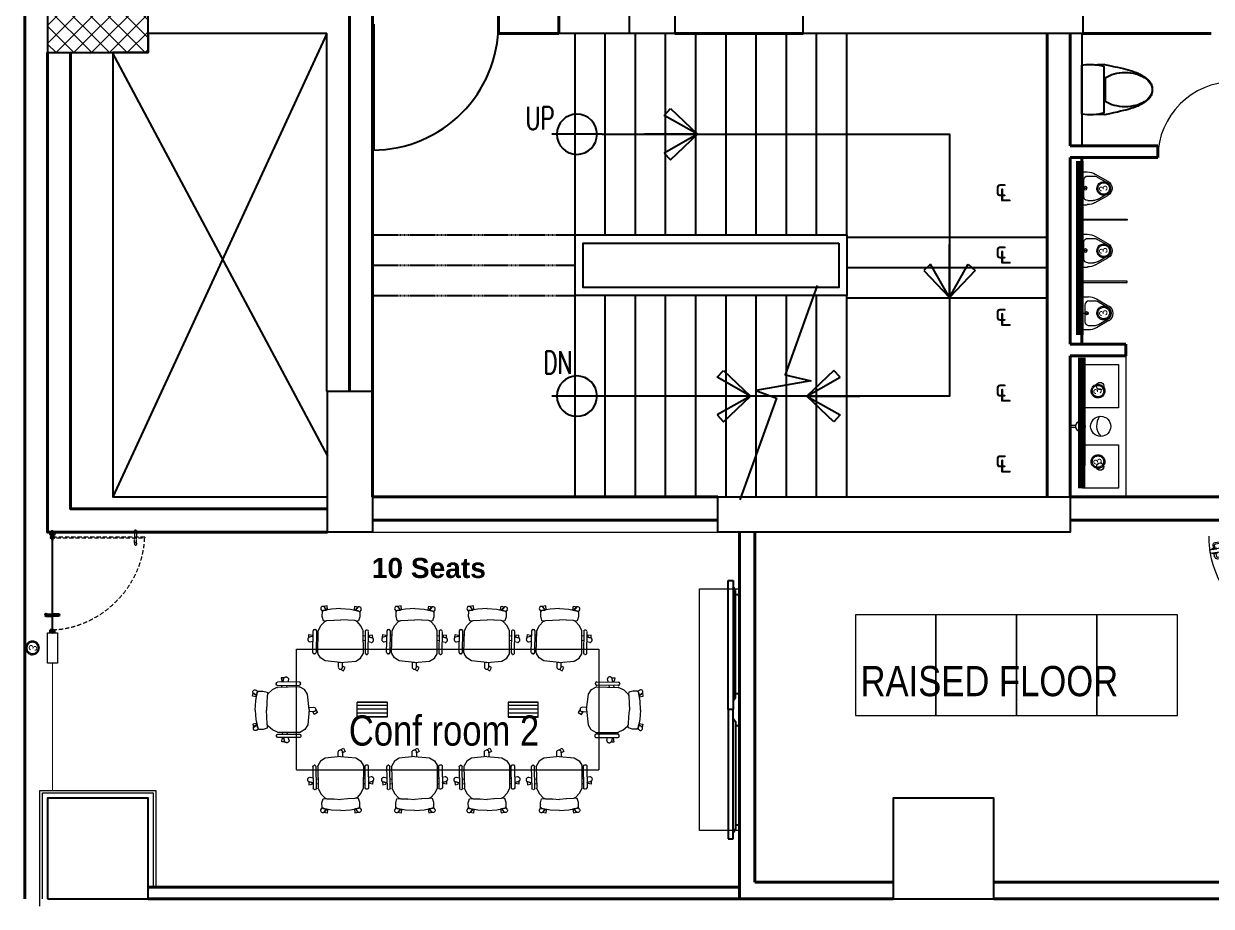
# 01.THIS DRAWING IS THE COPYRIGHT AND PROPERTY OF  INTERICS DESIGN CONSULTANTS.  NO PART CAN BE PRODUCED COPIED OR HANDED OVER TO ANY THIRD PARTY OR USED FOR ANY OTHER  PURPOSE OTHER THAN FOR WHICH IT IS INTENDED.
# Model space of a CAD drawing. Header units: millimetres. Extents: x 363738 to 753707, y -231656 to 1353648.
# Drawn here: x 364039 to 375835, y 1317551 to 1326313 of the extents above; entities that cross this region are included whole.
import ezdxf

# ---------------------------------------------------------------- set-up
doc = ezdxf.new("R2010")
doc.units = ezdxf.units.MM
doc.header["$LTSCALE"] = 35
doc.header["$MEASUREMENT"] = 0
doc.linetypes.add('HIDDEN', pattern=[0.375, 0.25, -0.125])
for name, color, linetype in [('2', 7, 'Continuous'), ('A-COLS', 4, 'Continuous'), ('A-DOOR', 7, 'Continuous'), ('A-FIXT', 1, 'Continuous'), ('A-SHAFT', 1, 'Continuous'), ('A-STRS', 1, 'Continuous'), ('A-STRS-CUTLINE', 7, 'Continuous'), ('A-STRS-RAIL', 57, 'Continuous'), ('A-STRS-UP', 7, 'Continuous'), ('A-WALL-UNDR', 1, 'Continuous'), ('A_Louvers', 16, 'Continuous'), ('AV', 3, 'Continuous'), ('LINE', 4, 'Continuous')]:
    doc.layers.add(name, color=color, linetype=linetype)
for name, color, linetype, lineweight in [('A-STRS-TEXT', 7, 'Continuous', 5), ('A-WALL', 7, 'Continuous', 40), ('COL HATCH', 8, 'Continuous', 13), ('DIM', 221, 'Continuous', 9), ('FINISH - LAMINATE', 143, 'Continuous', 40), ('FINISH - WALLPAPER', 230, 'Continuous', 5), ('FLOORING', 116, 'Continuous', 5), ('FURN NEW PHASE-2', 1, 'Continuous', 5), ('I-CEIL-light', 150, 'Continuous', 0), ('I-Door', 30, 'Continuous', 15), ('I-Furn-Modl', 1, 'Continuous', 5), ('I-Graphics', 62, 'Continuous', 15), ('I-Misc-Patt', 181, 'Continuous', 15), ('I-Part-Glaz', 6, 'Continuous', 20), ('I-Part-Gyps', 5, 'Continuous', 15), ('P-Fixt', 6, 'Continuous', 15), ('SANITARY-FIXTURE', 6, 'Continuous', 18)]:
    doc.layers.add(name, color=color, linetype=linetype, lineweight=lineweight)
doc.layers.add('I-Clng-Dims', color=7, linetype='Continuous', lineweight=15, true_color=0xbd0f15)
doc.styles.add('400', font='simplex.shx', dxfattribs={"width": 0.7, "height": 400})
doc.styles.add('dim-verdana', font='arial.ttf', dxfattribs={"height": 130})
doc.styles.add('Style-Arial', font='arial.ttf')

# ---------------------------------------------------------------- blocks, each defined once
blk = doc.blocks.new('UP')
for p, q in [((0, 269), (0, -231)), ((-249, 0), (249, 0))]:
    blk.add_line(p, q)
blk.add_circle((0, 19), 200)
blk = doc.blocks.new('ARROW')
for p, q in [((195, 187), (259, 255)), ((259, 255), (527, 0)), ((527, 0), (195, 187)), ((527, 0), (0, 0)), ((527, 0), (195, -187)), ((259, -255), (527, 0)), ((195, -187), (259, -255))]:
    blk.add_line(p, q)
blk = doc.blocks.new('DOOR')
for p, q in [((-0.01, 0), (-0.01, 0.9999)), ((0, 0), (0, 1))]:
    blk.add_line(p, q)
blk.add_arc((0, 0), 1, 90, 180)
blk = doc.blocks.new('P-LEV-3$0$P-WCEUR1')
at = {"color": 0, "linetype": 'ByBlock'}
for p, q in [((1, 9.81), (1, -9.81)), ((10.1, 10.05), (5.86, 10.03)), ((10, 9.31), (10, -9.31)), ((10.41, -4.75), (10.41, 4.75))]:
    blk.add_line(p, q, dxfattribs=at)
for points in [[(10, 9.31), (7.74, 9.82), (5.54, 10.06), (3.23, 10.06), (1, 9.81)], [(10.1, -10.05), (12.04, -9.65), (13.74, -9.29), (15.23, -8.97), (16.54, -8.68), (17.68, -8.42), (18.68, -8.18), (19.57, -7.95), (20.36, -7.72), (20.36, -7.72), (21.09, -7.49), (21.75, -7.26), (22.35, -7.03), (22.9, -6.8), (23.4, -6.58), (23.85, -6.37), (24.26, -6.16), (24.64, -5.97), (24.64, -5.97), (24.98, -5.78), (25.3, -5.61), (25.59, -5.44), (25.87, -5.27), (26.13, -5.1), (26.37, -4.93), (26.61, -4.75), (26.85, -4.56), (26.85, -4.56), (27.09, -4.36), (27.33, -4.15), (27.56, -3.92), (27.79, -3.68), (28.01, -3.42), (28.21, -3.16), (28.41, -2.88), (28.58, -2.59), (28.58, -2.59), (28.74, -2.29), (28.88, -1.98), (28.99, -1.66), (29.09, -1.34), (29.16, -1.01), (29.22, -0.67), (29.25, -0.34), (29.26, 0), (29.26, 0), (29.25, 0.34), (29.22, 0.67), (29.16, 1.01), (29.09, 1.34), (28.99, 1.66), (28.88, 1.98), (28.74, 2.29), (28.58, 2.59), (28.58, 2.59), (28.41, 2.88), (28.21, 3.16), (28.01, 3.42), (27.79, 3.68), (27.56, 3.92), (27.33, 4.15), (27.09, 4.36), (26.85, 4.56), (26.85, 4.56), (26.61, 4.75), (26.37, 4.93), (26.13, 5.1), (25.87, 5.27), (25.59, 5.44), (25.3, 5.61), (24.98, 5.78), (24.64, 5.97), (24.64, 5.97), (24.26, 6.16), (23.85, 6.37), (23.4, 6.58), (22.9, 6.8), (22.35, 7.03), (21.75, 7.26), (21.09, 7.49), (20.36, 7.72), (20.36, 7.72), (19.57, 7.95), (18.68, 8.18), (17.68, 8.42), (16.54, 8.68), (15.23, 8.97), (13.74, 9.29), (12.04, 9.65), (10.1, 10.05)], [(10.1, -10.05), (7.33, -9.88)]]:
    blk.add_lwpolyline(points, dxfattribs=at)
for points in [[(29.25, 0, 0.146855), (28.52, 2.44, 0.107148), (26.05, 4.85, 0.076697), (22.68, 6.31, 0.063684), (18.31, 6.87, 0.063684), (13.95, 6.31, 0.076697), (10.58, 4.85, 0.006181), (10.41, 4.75)], [(10.41, -4.75, 0.006181), (10.58, -4.85, 0.076697), (13.95, -6.31, 0.063684), (18.31, -6.87, 0.063684), (22.68, -6.31, 0.076697), (26.05, -4.85, 0.107148), (28.52, -2.44, 0.146855), (29.25, 0)]]:
    blk.add_lwpolyline(points, format="xyb", dxfattribs=at)
for start, end in [(277.7399, 285.822), (260.5377, 277.7399)]:
    blk.add_arc((4.39, 10.5), 20.59, start, end, dxfattribs=at)
blk = doc.blocks.new('D3 - LAM')
h = blk.add_hatch()
h.set_pattern_fill('ANSI31', color=256, scale=100, style=0)
h.set_pattern_definition([(45, (67656.761, 125934.152), (-8.83883, 8.83883), [])])
h.paths.add_polyline_path([(67767, 126417), (67730, 126422), (67657, 125940), (67694, 125934)])
for p, q in [((67620, 125699, 0), (67767, 126664, 0)), ((67657, 125693, 0), (67804, 126658, 0)), ((67692, 126606, 0), (67674, 126487, 0)), ((67691, 126484, 0), (67709, 126604, 0)), ((67750, 126608, 0), (67720, 126612, 0)), ((67723, 126629, 0), (67753, 126624, 0)), ((67748, 126608, 0), (67750, 126625, 0)), ((67767, 126664, 0), (67804, 126658, 0)), ((67802, 126600, 0), (67833, 126595, 0)), ((67835, 126612, 0), (67805, 126616, 0)), ((67805, 126599, 0), (67808, 126616, 0)), ((67691, 126484, 0), (67674, 126487, 0)), ((67823, 126464, 0), (67841, 126584, 0)), ((67857, 126581, 0), (67839, 126462, 0)), ((67767, 126417, 0), (67730, 126422, 0)), ((67823, 126464, 0), (67839, 126462, 0)), ((67694, 125934, 0), (67657, 125940, 0)), ((67590, 125738, 0), (67590, 125638, 0)), ((67620, 125713, 0), (67620, 125675, 0)), ((67620, 125699, 0), (67657, 125693, 0)), ((68640, 125738, 0), (68640, 125638, 0))]:
    blk.add_line(p, q)
at = {"elevation": 0}
for points in [[(67748, 126592), (67755, 126640), (67763, 126639), (67755, 126590)], [(67800, 126584), (67807, 126632), (67800, 126634), (67792, 126585)], [(67590, 125726), (67602, 125726), (67602, 125647), (67590, 125647)], [(68640, 125726), (68628, 125726), (68628, 125647), (68640, 125647)]]:
    blk.add_lwpolyline(points, close=True, dxfattribs=at)
for points in [[(67602, 125738), (67620, 125738), (67620, 125638), (67602, 125638), (67602, 125682), (67612, 125682), (67612, 125694), (67602, 125694), (67602, 125738)], [(68628, 125738), (68610, 125738), (68610, 125638), (68628, 125638), (68628, 125682), (68618, 125682), (68618, 125694), (68628, 125694), (68628, 125738)]]:
    blk.add_lwpolyline(points, dxfattribs=at)
for centre, radius, start, end in [((67637, 125694, 0), 973, 0, 90.3775), ((67719, 126602, 0), 26.7, 81.3349, 171.376), ((67719, 126602, 0), 9.86, 81.376, 171.376), ((67831, 126585, 0), 9.86, 351.376, 81.376), ((67831, 126585, 0), 26.7, 351.376, 81.417)]:
    blk.add_arc(centre, radius, start, end)
blk = doc.blocks.new('DFSDFB')
at = {"color": 3, "elevation": -240}
for points in [[(-372040, -46680), (-372040, -46733)], [(-372020, -46680), (-372020, -46733)]]:
    blk.add_lwpolyline(points, dxfattribs=at)
at = {"color": 3}
blk.add_circle((-372030, -46673, -240), 12.5, dxfattribs=at)
blk = doc.blocks.new('FGBFGB')
at = {"layer": 'DIM'}
blk.add_hatch(color=256, dxfattribs=at).paths.add_polyline_path([(-372035, -46743), (-372025, -46743), (-372025, -46733), (-372035, -46733)])
at = {"color": 3, "elevation": -240}
for points in [[(-372035, -46733), (-372035, -46743)], [(-372025, -46733), (-372025, -46743)]]:
    blk.add_lwpolyline(points, dxfattribs=at)
at = {"layer": 'LINE', "color": 4}
blk.add_blockref('DFSDFB', (0, 0), dxfattribs=at)
at = {"layer": 'LINE', "color": 4, "xscale": -1, "rotation": 180}
blk.add_blockref('DFSDFB', (0, -93476), dxfattribs=at)
blk = doc.blocks.new('A$C13574F4D')
at = {"layer": '2', "color": 6, "linetype": 'Continuous'}
for p, q in [((2, 5), (0, 5)), ((0, 5), (0, 0)), ((1, 1), (1, 4)), ((1, 4), (2, 3)), ((22, 1), (1, 1)), ((3, 6), (2, 5)), ((2, 3), (4, 6)), ((3, 7), (3, 7)), ((3, 7), (3, 6)), ((4, 7), (4, 8)), ((4, 7), (4, 7)), ((22, 1), (44, 1)), ((41, 7), (41, 8)), ((41, 7), (41, 7)), ((43, 3), (41, 6)), ((42, 7), (42, 7)), ((42, 7), (42, 6)), ((42, 6), (43, 5)), ((43, 5), (45, 5)), ((44, 4), (43, 3)), ((44, 1), (44, 4)), ((45, 5), (45, 0)), ((0, 0), (45, 0))]:
    blk.add_line(p, q, dxfattribs=at)
for centre, radius, start, end in [((3, 7), 0.5, 29.9989, 210.0003), ((3, 6), 1, 315.001, 29.9996), ((42, 7), 0.5, 330.0011, 149.9997), ((42, 6), 1, 149.9997, 225)]:
    blk.add_arc(centre, radius, start, end, dxfattribs=at)
blk = doc.blocks.new('dhshfh')
at = {"color": 7, "linetype": 'Continuous'}
for p, q in [((0, -6, 0), (2, -5, 0)), ((0, -6, 0), (2, -7, 0)), ((41, -5, 0), (2, -5, 0)), ((41, -7, 0), (2, -7, 0)), ((5, -7, 0), (4, -5, 0)), ((6, -7, 0), (5, -5, 0)), ((6, -7, 0), (5, -5, 0)), ((7, -7, 0), (6, -5, 0)), ((8, -7, 0), (7, -5, 0)), ((9, -7, 0), (8, -5, 0)), ((10, -7, 0), (9, -5, 0)), ((11, -7, 0), (10, -5, 0)), ((12, -7, 0), (11, -5, 0)), ((13, -7, 0), (12, -5, 0)), ((14, -7, 0), (13, -5, 0)), ((15, -7, 0), (14, -5, 0)), ((16, -7, 0), (15, -5, 0)), ((17, -7, 0), (16, -5, 0)), ((17, -7, 0), (16, -5, 0)), ((18, -7, 0), (17, -5, 0)), ((19, -7, 0), (18, -5, 0)), ((20, -7, 0), (19, -5, 0)), ((21, -7, 0), (20, -5, 0)), ((22, -7, 0), (21, -5, 0)), ((23, -7, 0), (22, -5, 0)), ((24, -7, 0), (23, -5, 0)), ((25, -7, 0), (24, -5, 0)), ((26, -7, 0), (25, -5, 0)), ((27, -7, 0), (26, -5, 0)), ((28, -7, 0), (27, -5, 0)), ((29, -7, 0), (28, -5, 0)), ((30, -7, 0), (29, -5, 0)), ((31, -7, 0), (30, -5, 0)), ((32, -7, 0), (31, -5, 0)), ((33, -7, 0), (32, -5, 0)), ((34, -7, 0), (33, -5, 0)), ((35, -7, 0), (34, -5, 0)), ((36, -7, 0), (35, -5, 0)), ((37, -7, 0), (36, -5, 0)), ((38, -7, 0), (37, -5, 0)), ((39, -7, 0), (38, -5, 0)), ((40, -7, 0), (39, -5, 0)), ((41, -5, 0), (41, -3, 0)), ((42, -3, 0), (41, -3, 0)), ((41, -9, 0), (41, -7, 0)), ((42, -9, 0), (41, -9, 0)), ((43, -8, 0), (43, -4, 0))]:
    blk.add_line(p, q, dxfattribs=at)
for centre, start, end in [((42, -4, 0), 0, 90), ((42, -8, 0), 270, 0)]:
    blk.add_arc(centre, 1, start, end, dxfattribs=at)
blk = doc.blocks.new('A$C4B1B412E')
at = {"layer": 'LINE'}
h = blk.add_hatch(dxfattribs=at)
h.set_pattern_fill('ANSI31', color=25, scale=0.2, angle=-90, style=0)
h.set_pattern_definition([(225, (19616.511, 13176.13184), (-0.449012806, 0.449012806), [])])
h.paths.add_polyline_path([(-437, 327), (-437, 342), (-437, 347), (-449, 347), (-449, 327)])
h = blk.add_hatch(dxfattribs=at)
h.set_pattern_fill('ANSI31', color=25, scale=0.2, angle=-90, style=0)
h.set_pattern_definition([(135, (19616.511, -13530.6771), (-0.449012806, -0.449012806), [])])
h.paths.add_polyline_path([(-437, -681), (-437, -697), (-437, -702), (-449, -702), (-449, -681)])
at = {"color": 8, "linetype": 'HIDDEN', "ltscale": 5}
for p, q in [((-1409, 296, 0), (-424, 296, 0)), ((-424, 286, 0), (-1409, 286, 0)), ((-424, 299, 0), (-471, 299, 0)), ((-471, 299, 0), (-471, 296, 0)), ((-471, 296, 0), (-424, 296, 0)), ((-471, 283, 0), (-471, 286, 0)), ((-471, 286, 0), (-424, 286, 0)), ((-424, 283, 0), (-471, 283, 0)), ((-424, 299, 0), (-424, 283, 0))]:
    blk.add_line(p, q, dxfattribs=at)
at = {"color": 8, "linetype": 'HIDDEN'}
for p, q in [((-1319, 296, 0), (-1319, 286, 0)), ((-1309, 296, 0), (-1309, 286, 0))]:
    blk.add_line(p, q, dxfattribs=at)
at = {"color": 5, "ltscale": 5}
for p, q in [((-452, 311, 0), (-452, 263, 0)), ((-452, 311, 0), (-437, 311, 0)), ((-452, 263, 0), (-449, 263, 0)), ((-449, -671, 0), (-449, 311, 0)), ((-449, 263, 0), (-449, 311, 0)), ((-440, 311, 0), (-440, -671, 0)), ((-440, 263, 0), (-440, 311, 0)), ((-437, 263, 0), (-440, 263, 0)), ((-437, 311, 0), (-437, 263, 0))]:
    blk.add_line(p, q, dxfattribs=at)
at = {"color": 8, "linetype": 'HIDDEN', "ltscale": 5, "elevation": 0}
blk.add_lwpolyline([(-1409, 296), (-1409, 286)], dxfattribs=at)
at = {"color": 8, "linetype": 'HIDDEN', "elevation": 0}
for points in [[(-1324, 348), (-1324, 296)], [(-1324, 233), (-1324, 286)], [(-1304, 348), (-1304, 296)], [(-1304, 233), (-1304, 286)]]:
    blk.add_lwpolyline(points, dxfattribs=at)
at = {"color": 5, "ltscale": 5, "elevation": 0}
blk.add_lwpolyline([(-449, -671), (-440, -671)], dxfattribs=at)
at = {"color": 8, "linetype": 'HIDDEN'}
for centre in [(-1314, 356, 0), (-1314, 225, 0)]:
    blk.add_circle(centre, 12.5, dxfattribs=at)
at = {"color": 252, "linetype": 'HIDDEN', "ltscale": 5, "extrusion": (-3.33482e-11, -6.26733e-09, -1)}
blk.add_ellipse((-510, 227, 0), major_axis=(-668, 668, 0), ratio=0.900623, start_param=3.910619, end_param=5.509863, dxfattribs=at)
at = {"color": 5, "ltscale": 5, "extrusion": (-3.33482e-11, -6.26733e-09, -1)}
blk.add_ellipse((-444, 290, 0), major_axis=(2.8, 2.8, 0), ratio=1, start_param=3.141593, end_param=9.424778, dxfattribs=at)
at = {"color": 8, "linetype": 'HIDDEN', "ltscale": 5, "extrusion": (-6.26733e-09, 3.33482e-11, -1)}
blk.add_ellipse((-444, 290, 0), major_axis=(2.8, -2.8, 0), ratio=1, start_param=3.141593, end_param=9.424778, dxfattribs=at)
at = {"layer": '2', "color": 6, "linetype": 'Continuous'}
for p, q in [((-467, 348, 0), (-454, 348, 0)), ((-467, 330, 0), (-467, 348, 0)), ((-465, 330, 0), (-467, 330, 0)), ((-465, 329, 0), (-467, 329, 0)), ((-467, 329, 0), (-467, 326, 0)), ((-467, 325, 0), (-467, 326, 0)), ((-467, 322, 0), (-467, 325, 0)), ((-465, 322, 0), (-467, 322, 0)), ((-466, 332, 0), (-466, 346, 0)), ((-463, 329, 0), (-466, 332, 0)), ((-465, 347, 0), (-461, 347, 0)), ((-464, 328, 0), (-465, 330, 0)), ((-464, 329, 0), (-465, 329, 0)), ((-465, 327, 0), (-464, 328, 0)), ((-465, 324, 0), (-464, 323, 0)), ((-464, 322, 0), (-465, 322, 0)), ((-464, 327, 0), (-464, 328, 0)), ((-452, 326, 0), (-464, 326, 0)), ((-452, 325, 0), (-464, 325, 0)), ((-463, 327, 0), (-462, 328, 0)), ((-460, 347, 0), (-457, 347, 0)), ((-457, 345, 0), (-457, 346, 0)), ((-455, 327, 0), (-457, 345, 0)), ((-455, 342, 0), (-454, 328, 0)), ((-453, 326, 0), (-455, 326, 0)), ((-454, 348, 0), (-454, 345, 0)), ((-454, 345, 0), (-453, 345, 0)), ((-453, 343, 0), (-454, 343, 0)), ((-451, 329, 0), (-454, 329, 0)), ((-454, 328, 0), (-452, 328, 0)), ((-454, 328, 0), (-453, 328, 0)), ((-454, 323, 0), (-452, 323, 0)), ((-451, 322, 0), (-454, 322, 0)), ((-453, 345, 0), (-452, 343, 0)), ((-452, 328, 0), (-452, 326, 0)), ((-452, 323, 0), (-452, 325, 0)), ((-451, 328, 0), (-451, 329, 0)), ((-451, 326, 0), (-451, 328, 0)), ((-445, 326, 0), (-451, 326, 0)), ((-451, 325, 0), (-451, 322, 0)), ((-438, 325, 0), (-451, 325, 0)), ((-444, 326, 0), (-445, 326, 0)), ((-444, 326, 0), (-444, 326, 0)), ((-424, 326, 0), (-444, 326, 0)), ((-438, 322, 0), (-438, 325, 0)), ((-435, 322, 0), (-438, 322, 0)), ((-437, 343, 0), (-436, 345, 0)), ((-425, 325, 0), (-437, 325, 0)), ((-437, 325, 0), (-437, 323, 0)), ((-437, 323, 0), (-435, 323, 0)), ((-436, 345, 0), (-435, 345, 0)), ((-434, 343, 0), (-436, 343, 0)), ((-435, 345, 0), (-435, 348, 0)), ((-435, 348, 0), (-422, 348, 0)), ((-433, 344, 0), (-433, 345, 0)), ((-432, 346, 0), (-424, 346, 0)), ((-425, 323, 0), (-424, 324, 0)), ((-424, 322, 0), (-425, 322, 0)), ((-423, 322, 0), (-424, 322, 0)), ((-423, 345, 0), (-423, 327, 0)), ((-422, 322, 0), (-423, 322, 0)), ((-422, 348, 0), (-422, 322, 0)), ((-465, -676, 0), (-467, -676, 0)), ((-467, -676, 0), (-467, -679, 0)), ((-467, -679, 0), (-467, -681, 0)), ((-467, -684, 0), (-467, -681, 0)), ((-465, -684, 0), (-467, -684, 0)), ((-465, -684, 0), (-467, -684, 0)), ((-467, -684, 0), (-467, -702, 0)), ((-467, -702, 0), (-454, -702, 0)), ((-463, -683, 0), (-466, -686, 0)), ((-466, -687, 0), (-466, -700, 0)), ((-464, -677, 0), (-465, -676, 0)), ((-465, -679, 0), (-464, -678, 0)), ((-465, -681, 0), (-464, -682, 0)), ((-464, -683, 0), (-465, -684, 0)), ((-464, -683, 0), (-465, -684, 0)), ((-465, -701, 0), (-461, -701, 0)), ((-452, -679, 0), (-464, -679, 0)), ((-452, -681, 0), (-464, -681, 0)), ((-464, -682, 0), (-464, -683, 0)), ((-463, -681, 0), (-462, -683, 0)), ((-460, -701, 0), (-457, -701, 0)), ((-455, -681, 0), (-457, -699, 0)), ((-457, -699, 0), (-457, -700, 0)), ((-453, -681, 0), (-455, -681, 0)), ((-455, -697, 0), (-454, -682, 0)), ((-451, -676, 0), (-454, -676, 0)), ((-454, -677, 0), (-452, -678, 0)), ((-454, -683, 0), (-452, -682, 0)), ((-454, -682, 0), (-453, -682, 0)), ((-451, -684, 0), (-454, -684, 0)), ((-453, -697, 0), (-454, -698, 0)), ((-454, -702, 0), (-454, -700, 0)), ((-454, -700, 0), (-453, -700, 0)), ((-453, -700, 0), (-452, -698, 0)), ((-452, -678, 0), (-452, -679, 0)), ((-452, -682, 0), (-452, -681, 0)), ((-451, -679, 0), (-451, -676, 0)), ((-438, -679, 0), (-451, -679, 0)), ((-445, -681, 0), (-451, -681, 0)), ((-451, -681, 0), (-451, -682, 0)), ((-451, -683, 0), (-451, -684, 0)), ((-444, -680, 0), (-445, -681, 0)), ((-444, -681, 0), (-444, -680, 0)), ((-424, -681, 0), (-444, -681, 0)), ((-435, -676, 0), (-438, -676, 0)), ((-438, -676, 0), (-438, -679, 0)), ((-437, -678, 0), (-435, -677, 0)), ((-437, -679, 0), (-437, -678, 0)), ((-425, -679, 0), (-437, -679, 0)), ((-437, -698, 0), (-436, -700, 0)), ((-434, -698, 0), (-436, -697, 0)), ((-436, -700, 0), (-435, -700, 0)), ((-435, -700, 0), (-435, -702, 0)), ((-435, -702, 0), (-422, -702, 0)), ((-433, -699, 0), (-433, -700, 0)), ((-432, -701, 0), (-424, -701, 0)), ((-424, -676, 0), (-425, -677, 0)), ((-425, -678, 0), (-424, -679, 0)), ((-423, -676, 0), (-424, -676, 0)), ((-422, -676, 0), (-423, -676, 0)), ((-423, -700, 0), (-423, -682, 0)), ((-422, -702, 0), (-422, -676, 0))]:
    blk.add_line(p, q, dxfattribs=at)
for centre, radius, start, end in [((-465, 346, 0), 0.8, 90, 180), ((-465, 332, 0), 0.8, 180, 225), ((-464, 327, 0), 0.4, 150, 270), ((-464, 324, 0), 0.4, 90, 210), ((-465, 328, 0), 0.801, 329.9994, 45.0005), ((-464, 327, 0), 0.6, 150, 330.0002), ((-465, 323, 0), 0.801, 314.9995, 30.0006), ((-463, 328, 0), 0.5, 330, 45), ((-461, 347, 0), 0.3, 180, 0), ((-457, 346, 0), 0.8, 3.8105, 90), ((-454, 342, 0), 0.8, 75, 183.8141), ((-455, 327, 0), 0.5, 183.8144, 270), ((-454, 329, 0), 0.65, 90, 251.0755), ((-454, 322, 0), 0.65, 108.9245, 270), ((-452, 343, 0), 0.5, 254.9999, 30.0001), ((-453, 327, 0), 0.6, 270.0001, 90), ((-451, 328, 0), 0.3, 270, 90), ((-436, 343, 0), 0.5, 149.9999, 285), ((-435, 322, 0), 0.65, 270, 71.0754), ((-434, 344, 0), 0.8, 285, 0), ((-432, 345, 0), 0.8, 90, 179.9999), ((-425, 324, 0), 0.4, 330.0001, 90), ((-424, 323, 0), 0.8, 150, 225.0002), ((-424, 345, 0), 0.8, 0.0001, 90), ((-424, 327, 0), 0.8, 270, 0), ((-465, -687, 0), 0.8, 135, 180), ((-465, -700, 0), 0.8, 180, 270), ((-464, -679, 0), 0.4, 150, 270), ((-464, -681, 0), 0.4, 90, 210), ((-465, -678, 0), 0.801, 329.9994, 45.0005), ((-464, -682, 0), 0.6, 29.9998, 210), ((-465, -683, 0), 0.801, 314.9995, 30.0006), ((-463, -683, 0), 0.5, 315, 30), ((-461, -701, 0), 0.3, 0, 180), ((-457, -700, 0), 0.8, 270, 356.1895), ((-455, -681, 0), 0.5, 90, 176.1856), ((-454, -697, 0), 0.8, 176.1859, 285), ((-454, -677, 0), 0.65, 90, 251.0755), ((-454, -683, 0), 0.65, 108.9245, 270), ((-453, -681, 0), 0.6, 270, 89.9999), ((-452, -698, 0), 0.5, 329.9999, 105.0001), ((-451, -682, 0), 0.3, 270, 90), ((-436, -698, 0), 0.5, 75, 210.0001), ((-435, -677, 0), 0.65, 288.9246, 90), ((-434, -699, 0), 0.8, 0, 75), ((-432, -700, 0), 0.8, 180.0001, 270), ((-424, -678, 0), 0.8, 134.9998, 210), ((-425, -679, 0), 0.4, 270, 29.9999), ((-424, -682, 0), 0.8, 0, 90), ((-424, -700, 0), 0.8, 270, 359.9999)]:
    blk.add_arc(centre, radius, start, end, dxfattribs=at)
at = {"layer": 'I-Part-Gyps', "lineweight": 15}
for p, q in [((-394, 348, 0), (-494, 348, 0)), ((-394, -702, 0), (-494, -702, 0)), ((-394, -702, 0), (-494, -702, 0))]:
    blk.add_line(p, q, dxfattribs=at)
at = {"layer": 'LINE', "color": 25, "elevation": 0}
for points in [[(-449, 327), (-449, 347), (-437, 347), (-437, 342), (-437, 342), (-437, 327)], [(-449, -681), (-449, -702), (-437, -702), (-437, -697), (-437, -697), (-437, -681)]]:
    blk.add_lwpolyline(points, close=True, dxfattribs=at)
at = {"layer": 'LINE', "color": 4, "extrusion": (0, 0, -1), "zscale": -1}
blk.add_blockref('A$C13574F4D', (422, 317, 0), dxfattribs=at)
at = {"layer": 'LINE', "color": 4, "rotation": 270}
blk.add_blockref('dhshfh', (-438, 366, 0), dxfattribs=at)
at = {"layer": 'LINE', "color": 4, "extrusion": (0, 0, -1), "zscale": -1, "rotation": 270}
blk.add_blockref('FGBFGB', (47182, -372548, -240), dxfattribs=at)
at = {"layer": 'LINE', "color": 4, "extrusion": (0, 0, -1), "xscale": -1, "zscale": -1, "rotation": 180}
blk.add_blockref('A$C13574F4D', (422, -671, 0), dxfattribs=at)
blk = doc.blocks.new('55')
for p, q in [((23853161, -597323), (23854443, -597323)), ((23853161, -597373), (23853161, -597323)), ((23853260, -597298), (23853224, -597323)), ((23854325, -597298), (23853260, -597298)), ((23853300, -597298), (23853300, -597258)), ((23853300, -597258), (23854285, -597258)), ((23854285, -597301), (23854285, -597258)), ((23854353, -597323), (23854325, -597298)), ((23854443, -597323), (23854443, -597373)), ((23854443, -597373), (23853161, -597373))]:
    blk.add_line(p, q)
blk = doc.blocks.new('chair')
for p, q in [((-13427, 72327), (-13423, 72333)), ((-13248, 72185), (-13423, 72309)), ((-13404, 72336), (-13229, 72211)), ((-13697, 72203), (-13728, 72188)), ((-13629, 72182), (-13666, 72209)), ((-13643, 72166), (-13543, 72281)), ((-13543, 72281), (-13492, 72303)), ((-13492, 72303), (-13441, 72299)), ((-13434, 72297), (-13259, 72170)), ((-13325, 72239), (-13332, 72223)), ((-13303, 72298), (-13313, 72271)), ((-13291, 72193), (-13285, 72211)), ((-13273, 72243), (-13260, 72278)), ((-13270, 72249), (-13257, 72284)), ((-13258, 72244), (-13270, 72249)), ((-13235, 72267), (-13258, 72244)), ((-13257, 72284), (-13235, 72267)), ((-13226, 72193), (-13230, 72188)), ((-13728, 72188), (-13711, 72155)), ((-13643, 72166), (-13717, 72033)), ((-13711, 72155), (-13684, 72169)), ((-13691, 72175), (-13654, 72148)), ((-13684, 72169), (-13691, 72175)), ((-13643, 72166), (-13629, 72182)), ((-13255, 72166), (-13228, 72118)), ((-13228, 72118), (-13217, 72063)), ((-13717, 72033), (-13720, 71978)), ((-13720, 71978), (-13699, 71931)), ((-13259, 71981), (-13295, 71922)), ((-13221, 72041), (-13259, 71981)), ((-13221, 72041), (-13259, 71980)), ((-13217, 72063), (-13221, 72041)), ((-13213, 72058), (-13221, 72041)), ((-13200, 72071), (-13213, 72058)), ((-13160, 72058), (-13200, 72071)), ((-13124, 72031), (-13160, 72058)), ((-13155, 71938), (-13120, 72017)), ((-13131, 71985), (-13137, 71974)), ((-13137, 71974), (-13105, 71957)), ((-13120, 72017), (-13134, 71985)), ((-13134, 71985), (-13100, 71985)), ((-13090, 71988), (-13131, 71985)), ((-13120, 72017), (-13124, 72031)), ((-13123, 72027), (-13120, 72017)), ((-13098, 72027), (-13123, 72027)), ((-13105, 71957), (-13090, 71988)), ((-13721, 71908), (-13725, 71902)), ((-13721, 71884), (-13545, 71761)), ((-13526, 71788), (-13703, 71911)), ((-13695, 71926), (-13516, 71804)), ((-13604, 71842), (-13590, 71854)), ((-13381, 71812), (-13337, 71869)), ((-13381, 71812), (-13338, 71868)), ((-13338, 71868), (-13295, 71922)), ((-13204, 71859), (-13263, 71785)), ((-13204, 71859), (-13155, 71938)), ((-13651, 71801), (-13629, 71820)), ((-13594, 71787), (-13622, 71763)), ((-13622, 71763), (-13599, 71748)), ((-13589, 71792), (-13617, 71768)), ((-13599, 71748), (-13585, 71777)), ((-13585, 71777), (-13594, 71787)), ((-13549, 71826), (-13563, 71814)), ((-13526, 71765), (-13522, 71770)), ((-13511, 71802), (-13457, 71793)), ((-13457, 71793), (-13401, 71800)), ((-13403, 71782), (-13395, 71798)), ((-13377, 71749), (-13403, 71782)), ((-13401, 71800), (-13381, 71812)), ((-13395, 71798), (-13381, 71812)), ((-13340, 71724), (-13377, 71749)), ((-13325, 71725), (-13340, 71724)), ((-13335, 71724), (-13325, 71725)), ((-13327, 71701), (-13335, 71724)), ((-13263, 71785), (-13325, 71725)), ((-13325, 71725), (-13299, 71750)), ((-13299, 71750), (-13287, 71717)), ((-13298, 71747), (-13290, 71756)), ((-13287, 71707), (-13298, 71747)), ((-13290, 71756), (-13263, 71731)), ((-13263, 71731), (-13287, 71707))]:
    blk.add_line(p, q)
for centre, major_axis, start_param, end_param in [((-13416, 72320), (7.5, 10.6), 1.565209, 3.136006), ((-13412, 72325), (7.5, 10.6), -0.005587, 1.565209), ((-13679, 72192), (21, 3.5), 0.780033, 3.919296), ((-13679, 72192), (12.3, 17.5), 1.644168, 3.126312), ((-13442, 72286), (7.5, 10.6), -0.012921, 0.531899), ((-13288, 72289), (10.1, 14.3), 1.201743, 1.645459), ((-13285, 72286), (12.4, 17.7), 0.815486, 1.200775), ((-13284, 72281), (15.2, 21.7), 0.481395, 0.818479), ((-13285, 72279), (23.7, -16.6), 1.738929, 2.05604), ((-13284, 72280), (15.8, 22.5), -0.156165, 0.172017), ((-13281, 72283), (13.3, 18.9), -0.52179, -0.152727), ((-13277, 72285), (10.6, 15.1), -0.949213, -0.52118), ((-13274, 72285), (9.3, 13.2), -1.422625, -0.95479), ((-13236, 72201), (7.5, 10.6), 4.706802, 6.277598), ((-13267, 72160), (7.5, 10.6), -0.44913, -0.012921), ((-13240, 72195), (7.5, 10.6), 3.136006, 4.706802), ((-13101, 72006), (14.2, 16), 3.920326, 6.880528), ((-13714, 71895), (7.5, 10.6), 1.576387, 3.147184), ((-13710, 71900), (7.5, 10.6), 0.005591, 1.576387), ((-13687, 71936), (7.5, 10.6), 2.609698, 3.154518), ((-13638, 71790), (10.1, 14.3), 1.496138, 1.939853), ((-13634, 71789), (12.4, 17.7), 1.940821, 2.326111), ((-13629, 71790), (15.2, 21.7), 2.323118, 2.660202), ((-13627, 71791), (16.6, 23.7), 2.656353, 2.973464), ((-13628, 71790), (15.8, 22.5), 2.96958, 3.297761), ((-13629, 71786), (13.3, 18.9), 3.294324, 3.663387), ((-13630, 71781), (10.6, 15.1), 3.662777, 4.090809), ((-13629, 71779), (9.3, 13.2), 4.096387, 4.564221), ((-13537, 71772), (7.5, 10.6), 3.147184, 4.71798), ((-13533, 71778), (7.5, 10.6), -1.565205, 0.005591), ((-13509, 71814), (10.6, -7.5), 4.725314, 5.161523), ((-13308, 71711), (12.3, 17.5), 2.659528, 5.61973)]:
    blk.add_ellipse(centre, major_axis=major_axis, ratio=1, start_param=start_param, end_param=end_param)
blk = doc.blocks.new('A$C76450F47')
at = {"layer": 'FURN NEW PHASE-2', "ltscale": 2}
h = blk.add_hatch(dxfattribs=at)
h.set_pattern_fill('ANSI31', scale=300, angle=315, style=0)
h.set_pattern_definition([(180, (-36291.134, 30710.446), (-3e-15, 37.5), [])])
h.paths.add_polyline_path([(1037, 1103), (1037, 953), (1337, 953), (1337, 1103)])
h = blk.add_hatch(dxfattribs=at)
h.set_pattern_fill('ANSI31', scale=300, angle=315, style=0)
h.set_pattern_definition([(360, (40165.46, 30710.446), (1e-14, 37.5), [])])
h.paths.add_polyline_path([(2837, 1103), (2837, 953), (2537, 953), (2537, 1103)])
at = {"layer": 'FURN NEW PHASE-2'}
for p, q in [((437, 1628, 0), (3437, 1628, 0)), ((437, 428, 0), (437, 1628, 0)), ((3437, 1628, 0), (3437, 428, 0)), ((1037, 953, 0), (1037, 1103, 0)), ((1037, 1103, 0), (1337, 1103, 0)), ((1337, 1103, 0), (1337, 953, 0)), ((2837, 1103, 0), (2537, 1103, 0)), ((2537, 1103, 0), (2537, 953, 0)), ((2837, 953, 0), (2837, 1103, 0)), ((437, 428, 0), (3437, 428, 0))]:
    blk.add_line(p, q, dxfattribs=at)
at = {"layer": 'FURN NEW PHASE-2', "ltscale": 2}
for p, q in [((1337, 1103, 0), (1037, 1103, 0)), ((2537, 1103, 0), (2837, 1103, 0)), ((1337, 953, 0), (1037, 953, 0)), ((2537, 953, 0), (2837, 953, 0))]:
    blk.add_line(p, q, dxfattribs=at)
at = {"layer": 'I-Furn-Modl'}
for p, rotation in [((52644, 53588, 0), 124.4720193376105), ((53378, 53588, 0), 124.4720193376105), ((54097, 53588, 0), 124.4720193376105), ((54815, 53588, 0), 124.4720193376105), ((55411, -50744, 0), 34.47201933626914)]:
    blk.add_blockref('chair', p, dxfattribs=dict(at, rotation=rotation))
at = {"layer": 'I-Furn-Modl', "xscale": -1}
for p, rotation in [((-51532, -50744, 0), 325.5279806637309), ((52644, -51532, 0), 55.52798066238952), ((53378, -51532, 0), 55.52798066238952), ((54097, -51532, 0), 55.52798066238952), ((54815, -51532, 0), 55.52798066238952)]:
    blk.add_blockref('chair', p, dxfattribs=dict(at, rotation=rotation))
blk = doc.blocks.new('3W-LED')
at = {"extrusion": (-6.11991e-06, -1.09788e-16, 1)}
blk.add_ellipse((0, 0, -5), major_axis=(21.2, 21.3, 0), ratio=1, start_param=3.139521, end_param=9.422706, dxfattribs=at)
blk.add_open_spline([(-17.7, -17.7, -5), (-16.6, -18.7, -5), (-15.5, -19.7, -5), (-12.3, -21.9, -5), (-10, -23, -5), (-5.4, -24.5, -5), (-2.9, -25, -5), (2, -25, -5), (4.5, -24.7, -5), (9.3, -23.3, -5), (11.5, -22.3, -5), (15.7, -19.6, -5), (17.6, -18, -5), (20.7, -14.2, -5), (22, -12.1, -5), (24, -7.5, -5), (24.6, -5.1, -5), (25.1, -0.2, -5), (25, 2.3, -5), (24.1, 7.1, -5), (23.3, 9.5, -5), (21, 13.9, -5), (19.5, 15.9, -5), (16, 19.4, -5), (14, 20.9, -5), (9.6, 23.2, -5), (7.3, 24, -5), (2.4, 25, -5), (0, 25.1, -5), (-5, 24.6, -5), (-7.4, 24, -5), (-11.9, 22.1, -5), (-14.1, 20.8, -5), (-17.9, 17.7, -5), (-19.5, 15.8, -5), (-22.2, 11.7, -5), (-23.3, 9.4, -5), (-24.7, 4.7, -5), (-25, 2.2, -5), (-25, -2.7, -5), (-24.6, -5.2, -5), (-23.1, -9.9, -5), (-22, -12.1, -5), (-19.7, -15.4, -5), (-18.8, -16.6, -5), (-17.7, -17.7, -5)], degree=3, knots=[3.139521, 3.139521, 3.139521, 3.139521, 3.315557, 3.315557, 3.611807, 3.611807, 3.908056, 3.908056, 4.204306, 4.204306, 4.500555, 4.500555, 4.796805, 4.796805, 5.093054, 5.093054, 5.389304, 5.389304, 5.685554, 5.685554, 5.981803, 5.981803, 6.278053, 6.278053, 6.574302, 6.574302, 6.870552, 6.870552, 7.166801, 7.166801, 7.463051, 7.463051, 7.7593, 7.7593, 8.05555, 8.05555, 8.351799, 8.351799, 8.648049, 8.648049, 8.944298, 8.944298, 9.240548, 9.240548, 9.422706, 9.422706, 9.422706, 9.422706])
at = {"ltscale": 10, "insert": (-13.1, 20, -5.2), "char_height": 36, "width": 21797.759, "attachment_point": 1}
blk.add_mtext('3', dxfattribs=at)
blk = doc.blocks.new('SD')
at = {"layer": 'I-Graphics', "elevation": 0}
blk.add_lwpolyline([(23809118, -485642), (23809118, -485617), (23809068, -485617), (23809068, -485642)], close=True, dxfattribs=at)
at = {"layer": 'I-Graphics'}
blk.add_circle((23809168, -485629), 50, dxfattribs=at)
blk = doc.blocks.new('A$C57E23FEF')
at = {"layer": 'P-Fixt'}
for p, q in [((166, 304), (41, 233)), ((146, 274), (49, 219)), ((240, 284), (186, 284)), ((293, 325), (246, 325)), ((280, 81), (280, 244)), ((305, 313), (305, 12)), ((305, 163), (248, 163)), ((166, 21), (41, 92)), ((146, 51), (49, 106)), ((240, 41), (186, 41)), ((293, 0), (246, 0))]:
    blk.add_line(p, q, dxfattribs=at)
blk.add_circle((264, 163), 16.2, dxfattribs=at)
for centre, radius, start, end in [((186, 203), 81.2, 90, 119.5519), ((246, 163), 162, 90, 119.5519), ((240, 244), 40.6, 0, 90), ((293, 313), 12.2, 0, 90), ((81, 163), 81.2, 119.5519, 240.4481), ((81, 163), 65, 119.5519, 240.4481), ((186, 122), 81.2, 240.4481, 270), ((246, 163), 162, 240.4481, 270), ((240, 81), 40.6, 270, 0), ((293, 12), 12.2, 270, 0)]:
    blk.add_arc(centre, radius, start, end, dxfattribs=at)

msp = doc.modelspace()

# ---------------------------------------------------------------- hatches: boundary and pattern name
at = {"layer": 'COL HATCH'}
h = msp.add_hatch(dxfattribs=at)
h.set_pattern_fill('ANSI37', color=256, scale=1000, style=0)
h.set_pattern_definition([(45, (355874.95, 1326026.37), (-88.3883, 88.3883), []), (135, (355874.95, 1326026.37), (-88.3883, -88.3883), [])])
h.paths.add_polyline_path([(364275, 1326026), (365275, 1326026), (365275, 1327026), (364275, 1327026)])

# ---------------------------------------------------------------- linework, layer by layer
at = {"layer": 'A-COLS', "elevation": 0}
for points in [[(370505, 1329016), (370505, 1326216), (370055, 1326216), (370055, 1329016)], [(371780, 1326566), (374560, 1326566), (374560, 1326216), (371780, 1326216)], [(367505, 1322666), (367505, 1321266), (367055, 1321266), (367055, 1322666)], [(370935, 1321616), (374435, 1321616), (374435, 1321266), (370935, 1321266)]]:
    msp.add_lwpolyline(points, close=True, dxfattribs=at)
at = {"layer": 'A-COLS', "ltscale": 2.5, "elevation": 0}
for points in [[(364275, 1326026), (365275, 1326026), (365275, 1327026), (364275, 1327026)], [(364275, 1317626), (365275, 1317626), (365275, 1318626), (364275, 1318626)], [(364275, 1317626), (365275, 1317626), (365275, 1318626), (364275, 1318626)], [(372675, 1317626), (373675, 1317626), (373675, 1318626), (372675, 1318626)], [(372675, 1317626), (373675, 1317626), (373675, 1318626), (372675, 1318626)]]:
    msp.add_lwpolyline(points, close=True, dxfattribs=at)
at = {"layer": 'A-SHAFT'}
for p, q in [((367050, 1326216), (364925, 1321616)), ((364919, 1326026, 0), (367055, 1322021)), ((367055, 1321616), (367055, 1321616))]:
    msp.add_line(p, q, dxfattribs=at)
msp.add_lwpolyline([(367050, 1326216), (365275, 1326216), (365275, 1326026), (364925, 1326026), (364925, 1321616), (367055, 1321616), (367055, 1322666), (367050, 1322666)], close=True, dxfattribs=at)
at = {"layer": 'A-STRS'}
for p, q in [((369515, 1324216), (369515, 1326216)), ((369815, 1324216), (369815, 1326216)), ((370115, 1324216), (370115, 1326216)), ((370415, 1324216), (370415, 1326216)), ((370715, 1324216), (370715, 1326216)), ((371015, 1324216), (371015, 1326216)), ((371315, 1324216), (371315, 1326216)), ((371615, 1324216), (371615, 1326216)), ((371915, 1324216), (371915, 1326216)), ((372215, 1324216), (372215, 1326216)), ((372215, 1324193), (374215, 1324193)), ((372215, 1323893), (374215, 1323893)), ((369515, 1321616), (369515, 1323616)), ((369815, 1321616), (369815, 1323616)), ((370115, 1321616), (370115, 1323616)), ((370415, 1321616), (370415, 1323616)), ((370715, 1321616), (370715, 1323616)), ((371015, 1321616), (371015, 1323616)), ((371315, 1321616), (371315, 1323616)), ((371615, 1321616), (371615, 1323616)), ((371915, 1321616), (371915, 1323616)), ((372215, 1321616), (372215, 1323616)), ((372215, 1323593), (374215, 1323593))]:
    msp.add_line(p, q, dxfattribs=at)
at = {"layer": 'A-STRS', "linetype": 'HIDDEN'}
for p, q in [((367515, 1324216), (369515, 1324216)), ((367515, 1323916), (369515, 1323916)), ((367515, 1323616), (369515, 1323616))]:
    msp.add_line(p, q, dxfattribs=at)
at = {"layer": 'A-STRS-CUTLINE', "elevation": 0}
msp.add_lwpolyline([(371922, 1323715), (371601, 1322827), (371857, 1322767), (371312, 1322672), (371518, 1322597), (371152, 1321586)], dxfattribs=at)
at = {"layer": 'A-STRS-RAIL', "elevation": 0}
for points in [[(372215, 1324216), (372215, 1323616), (369515, 1323616), (369515, 1324216)], [(372135, 1324136), (372135, 1323696), (369595, 1323696), (369595, 1324136)]]:
    msp.add_lwpolyline(points, close=True, dxfattribs=at)
at = {"layer": 'A-STRS-UP'}
msp.add_line((371934, 1322616), (369515, 1322616), dxfattribs=at)
at = {"layer": 'A-STRS-UP', "elevation": 0}
msp.add_lwpolyline([(369784, 1325216), (373234, 1325216), (373234, 1322616), (371934, 1322616)], dxfattribs=at)
at = {"layer": 'A-WALL'}
for p, q in [((364050, 1353295, 0), (364050, 1317626, 0)), ((367275, 1329426), (367275, 1322666)), ((367275, 1322666), (367275, 1329426)), ((367505, 1322666), (367505, 1329016)), ((367505, 1321616), (367505, 1329016)), ((367505, 1322666), (367505, 1329016)), ((368755, 1326446), (368755, 1326216)), ((368755, 1326216), (369355, 1326216)), ((370505, 1326216), (371780, 1326216)), ((374205, 1321616), (374205, 1326216)), ((374435, 1325101), (374435, 1326216)), ((374435, 1326216), (374435, 1325101)), ((375835, 1326216), (374560, 1326216)), ((375305, 1325101), (374435, 1325101)), ((375305, 1325101, 0), (375305, 1324986, 0)), ((374435, 1324986), (374435, 1323131)), ((375305, 1324986), (374435, 1324986)), ((374550, 1324986), (374550, 1323131)), ((374435, 1323131, 0), (374985, 1323131, 0)), ((374435, 1323016), (374435, 1321616)), ((374435, 1323016, 0), (374985, 1323016, 0)), ((374985, 1323131, 0), (374985, 1323016, 0)), ((367505, 1321616), (370935, 1321616)), ((374435, 1321616), (377010, 1321616)), ((367505, 1321386), (370935, 1321386)), ((374435, 1321386), (376710, 1321386)), ((371150, 1321266, 0), (371150, 1317626, 0)), ((371300, 1321266, 0), (371300, 1317791, 0)), ((365275, 1317741, 0), (371150, 1317741, 0)), ((371300, 1317791, 0), (372675, 1317791, 0)), ((373675, 1317791, 0), (376710, 1317791, 0)), ((365275, 1317626, 0), (371150, 1317626, 0)), ((371150, 1317626, 0), (372675, 1317626, 0)), ((373675, 1317626, 0), (376860, 1317626, 0))]:
    msp.add_line(p, q, dxfattribs=at)
at = {"layer": 'A-WALL', "ltscale": 0.25}
msp.add_line((369355, 1326216), (369355, 1326446), dxfattribs=at)
at = {"layer": 'A-WALL', "elevation": 0}
for points in [[(367055, 1321266), (364275, 1321266), (364275, 1326026)], [(367055, 1321496), (364505, 1321496), (364505, 1326026)]]:
    msp.add_lwpolyline(points, dxfattribs=at)
at = {"layer": 'A-WALL-UNDR'}
msp.add_line((374550, 1326216), (374550, 1325101), dxfattribs=at)
at = {"layer": 'A_Louvers'}
msp.add_line((370055, 1326216), (369355, 1326216), dxfattribs=at)
at = {"layer": 'FINISH - LAMINATE', "color": 131, "ltscale": 4, "true_color": 0x66ffff, "const_width": 75}
for points in [[(374529, 1324949), (374529, 1323224)], [(374550, 1322999), (374548, 1321701)]]:
    msp.add_lwpolyline(points, dxfattribs=at)
at = {"layer": 'I-Furn-Modl', "elevation": 0}
msp.add_lwpolyline([(371150, 1320704), (371150, 1318304), (370750, 1318304), (370750, 1320704)], close=True, dxfattribs=at)
at = {"layer": 'I-Misc-Patt', "elevation": 0}
for points in [[(372300, 1320446), (372300, 1319446), (373100, 1319446), (373100, 1320446)], [(373100, 1320446), (373100, 1319446), (373900, 1319446), (373900, 1320446)], [(373900, 1320446), (373900, 1319446), (374700, 1319446), (374700, 1320446)], [(374700, 1320446), (374700, 1319446), (375500, 1319446), (375500, 1320446)]]:
    msp.add_lwpolyline(points, close=True, dxfattribs=at)
at = {"layer": 'I-Part-Glaz', "const_width": 12, "elevation": 0}
msp.add_lwpolyline([(364325, 1319966), (364325, 1318701)], dxfattribs=at)
at = {"layer": 'I-Part-Gyps'}
msp.add_line((367505, 1321266, 0), (370935, 1321266, 0), dxfattribs=at)
at = {"layer": 'I-Part-Gyps', "elevation": 0}
for points in [[(364275, 1320266), (364375, 1320266), (364375, 1319966), (364275, 1319966)], [(364275, 1318626), (365275, 1318626), (365275, 1317626), (364275, 1317626)]]:
    msp.add_lwpolyline(points, close=True, dxfattribs=at)
for points in [[(364200, 1317551), (364200, 1317551), (364200, 1318701), (365350, 1318701), (365350, 1317741)], [(364225, 1317626), (364225, 1318676), (365325, 1318676), (365325, 1317741)]]:
    msp.add_lwpolyline(points, dxfattribs=at)
at = {"layer": 'P-Fixt'}
for points in [[(375000, 1324362), (374550, 1324362), (374550, 1324374), (375000, 1324374)], [(375000, 1323756), (374550, 1323756), (374550, 1323744), (375000, 1323744)]]:
    msp.add_lwpolyline(points, close=True, dxfattribs=at)
at = {"layer": 'SANITARY-FIXTURE'}
msp.add_line((374985, 1323016, 0), (374985, 1321616, 0), dxfattribs=at)
at = {"layer": 'SANITARY-FIXTURE', "elevation": 0}
for points in [[(374912, 1322931), (374912, 1322501), (374557, 1322501), (374557, 1322931)], [(374912, 1322131), (374912, 1321701), (374557, 1321701), (374557, 1322131)]]:
    msp.add_lwpolyline(points, close=True, dxfattribs=at)
at = {"layer": 'SANITARY-FIXTURE'}
for centre, radius in [((374732, 1322716, 0), 36.8), ((374737, 1322316, 0), 100), ((374732, 1321916, 0), 36.8)]:
    msp.add_circle(centre, radius, dxfattribs=at)
msp.add_arc((374853, 1322323, 0), 157, 143.7769, 222.5825, dxfattribs=at)

# ---------------------------------------------------------------- block references
at = {"layer": 'A-DOOR', "xscale": 1249.999999999767, "yscale": 1249.999999999767, "zscale": 1249.999999999767, "rotation": 180}
msp.add_blockref('DOOR', (367505, 1326309, 0), dxfattribs=at)
at = {"layer": 'A-FIXT', "extrusion": (-0.004636, -1.27e-14, 0.999989), "xscale": -24.76748001887413, "yscale": 24.76748001668604, "zscale": 24.76748001613777, "rotation": 179.9999999978455}
msp.add_blockref('P-LEV-3$0$P-WCEUR1', (374521, 1325659, -1736), dxfattribs=at)
at = {"layer": 'A-STRS-UP', "xscale": -1, "rotation": 270}
for p in [(369515, 1325216, 0), (369515, 1322616, 0)]:
    msp.add_blockref('UP', p, dxfattribs=at)
at = {"layer": 'A-STRS-UP', "extrusion": (0, 0, -1), "xscale": -1, "zscale": -1}
for p in [(-370206, 1325216, 0), (-370731, 1322616, 0)]:
    msp.add_blockref('ARROW', p, dxfattribs=at)
at = {"layer": 'A-STRS-UP', "extrusion": (0, 0, -1), "zscale": -0.9999999999999998, "rotation": 270}
msp.add_blockref('ARROW', (-373234, 1324121, 0), dxfattribs=at)
at = {"layer": 'A-STRS-UP', "extrusion": (0, 0, -1), "zscale": -1}
msp.add_blockref('ARROW', (-372344, 1322616, 0), dxfattribs=at)
at = {"layer": 'AV', "rotation": 270.0000001067217}
msp.add_blockref('55', (968408, 25173947, 0), dxfattribs=at)
at = {"layer": 'AV', "xscale": -1, "rotation": 269.9999998932783}
msp.add_blockref('55', (968408, -22534939, 0), dxfattribs=at)
at = {"layer": 'I-CEIL-light', "extrusion": (-1.08391e-06, 6.02316e-06, 1), "xscale": 2.270445536392545, "yscale": 2.270445536392545, "zscale": 2.270445536392545, "rotation": 100.2015762662089}
for p in [(374767, 1324677, 8), (374767, 1324059, 19), (374767, 1323441, 8), (374710, 1322666, 8), (374710, 1321966, 19)]:
    msp.add_blockref('3W-LED', p, dxfattribs=at)
at = {"layer": 'I-CEIL-light', "extrusion": (1.08391e-06, 6.02316e-06, 1), "xscale": -2.270445536392545, "yscale": 2.270445536390328, "zscale": 2.270445536392544, "rotation": 259.7984237337911}
msp.add_blockref('3W-LED', (364126, 1320116, 20), dxfattribs=at)
at = {"layer": 'I-Door'}
for name, p, xscale, yscale, zscale in [('DOOR', (376055, 1324986, 0), 750, 750, 750), ('A$C4B1B412E', (363899, 1320935, 0), -0.9523834032006562, 0.9523834032588638, 0.9523834032479936)]:
    msp.add_blockref(name, p, dxfattribs=dict(at, xscale=xscale, yscale=yscale, zscale=zscale))
at = {"layer": 'I-Door', "xscale": -0.9998674737194051, "yscale": 0.9998674737194051, "zscale": 0.9998674737164752, "rotation": 90}
msp.add_blockref('D3 - LAM', (502464, 1388847, 0), dxfattribs=at)
at = {"layer": 'I-Furn-Modl', "color": 0, "xscale": -1, "rotation": 180}
msp.add_blockref('SD', (-23434633, 836687), dxfattribs=at)
at = {"layer": 'I-Furn-Modl'}
msp.add_blockref('A$C76450F47', (366313, 1318476, 0), dxfattribs=at)
at = {"layer": 'P-Fixt', "extrusion": (-0.019818, -0.019822, 0.999607), "xscale": -1}
for p, rotation in [((-671395, 1201229, -33681), 45.00555891572653), ((-670957, 1200792, -33669), 45.0055589157267)]:
    msp.add_blockref('A$C57E23FEF', p, dxfattribs=dict(at, rotation=rotation))
at = {"layer": 'P-Fixt', "extrusion": (-0.019818, 0.019822, 0.999607), "rotation": 314.9944410842731}
msp.add_blockref('A$C57E23FEF', (-1200926, -670719, 18811), dxfattribs=at)

# ---------------------------------------------------------------- texts
at = {"layer": 'A-STRS-TEXT', "style": '400', "width": 0.7}
for s, p in [('UP', (369023, 1325262, 0)), ('DN', (369200, 1322837, 0))]:
    msp.add_text(s, height=225, rotation=360, dxfattribs=at).set_placement(p)
at = {"layer": 'FINISH - WALLPAPER', "color": 133, "insert": (367496, 1321010), "char_height": 200, "attachment_point": 1, "style": 'dim-verdana'}
msp.add_mtext_dynamic_manual_height_columns('{\\fArial|b1|i0|c0|p34;\\C0;10 Seats}', width=2385.5, gutter_width=650, heights=[0], dxfattribs=at)
at = {"layer": 'FLOORING', "color": 1, "true_color": 0xeb0000, "char_height": 300, "attachment_point": 2, "style": 'Style-Arial'}
for s, insert in [('{\\fArial Narrow|b0|i0|c0|p34;RAISED FLOOR}', (373631, 1319937, 0)), ('{\\fArial Narrow|b0|i0|c0|p34;Conf room 2}', (368214, 1319446))]:
    msp.add_mtext(s, dxfattribs=dict(at, insert=insert))
at = {"layer": 'I-Clng-Dims', "insert": (373685, 1324769), "char_height": 200, "attachment_point": 1, "style": 'dim-verdana'}
msp.add_mtext_dynamic_manual_height_columns('{\\fISOCPEUR|b0|i0|c0|p34;℄}', width=600.68, gutter_width=600, heights=[0], dxfattribs=at)
at = {"layer": 'I-Clng-Dims', "char_height": 200, "width": 600.68, "attachment_point": 1, "style": 'dim-verdana'}
for insert in [(373685, 1324151), (373685, 1323532), (373685, 1322780, 0), (373685, 1322077, 12)]:
    msp.add_mtext('{\\fISOCPEUR|b0|i0|c0|p34;℄}', dxfattribs=dict(at, insert=insert))

doc.saveas('drawing.dxf')
